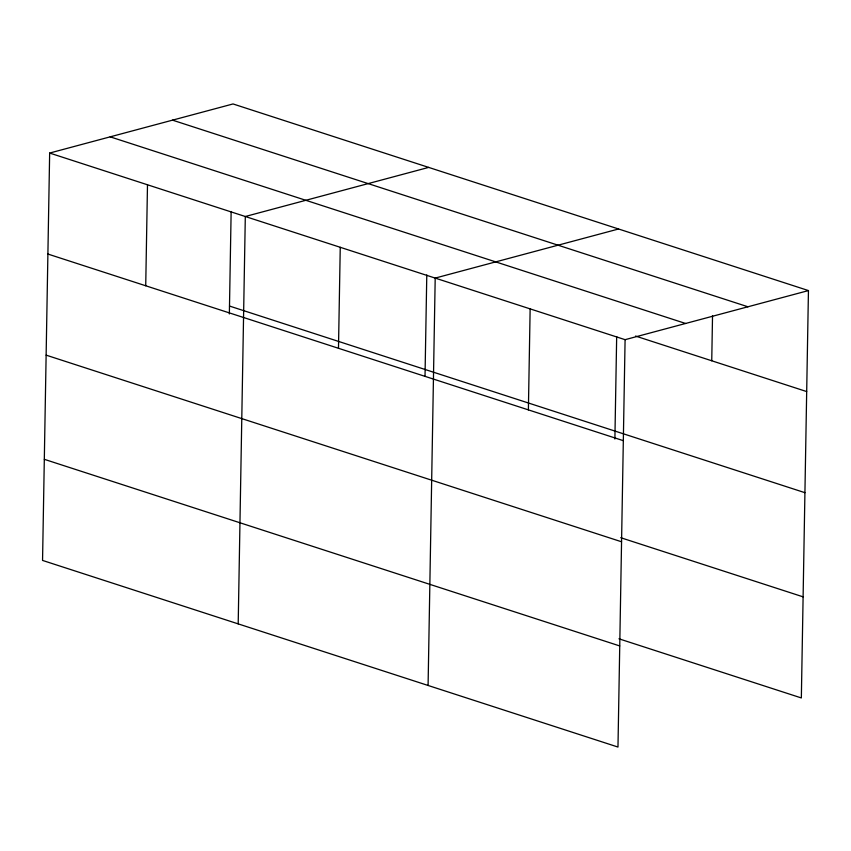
<?xml version="1.0" encoding="UTF-8"?>
<svg xmlns="http://www.w3.org/2000/svg" width="851" height="851" viewBox="0 0 851 851"><rect width="100%" height="100%" fill="white"/><g stroke="black" fill="none" stroke-linecap="round" stroke-linejoin="round"><path stroke-width="1.28" d="M49.656 153.052L42.55 560.426L617.975 747.05L625.091 339.677L49.656 153.052L233.025 103.95L808.45 290.574L801.344 697.948L618.943 638.793M145.723 285.766L147.489 184.773M229.355 313.955L231.142 211.505M238.195 623.879L245.311 216.505L428.67 167.402M338.485 348.282L340.251 247.29M425.021 376.099L426.787 274.958M428.085 685.459L435.201 278.086L618.56 228.993M528.386 409.874L530.141 308.881M614.89 438.999L616.677 336.549M711.744 360.781L712.532 315.593M625.091 339.677L808.45 290.574M172.508 120.151L747.944 306.785M110.173 136.841L685.598 323.476M635.537 336.06L806.684 391.566M229.493 306.052L804.918 492.676M47.901 254.045L623.326 440.669M620.709 537.694L803.099 596.849M46.135 355.144L621.56 541.779M44.316 459.317L619.741 645.941"/></g></svg>
